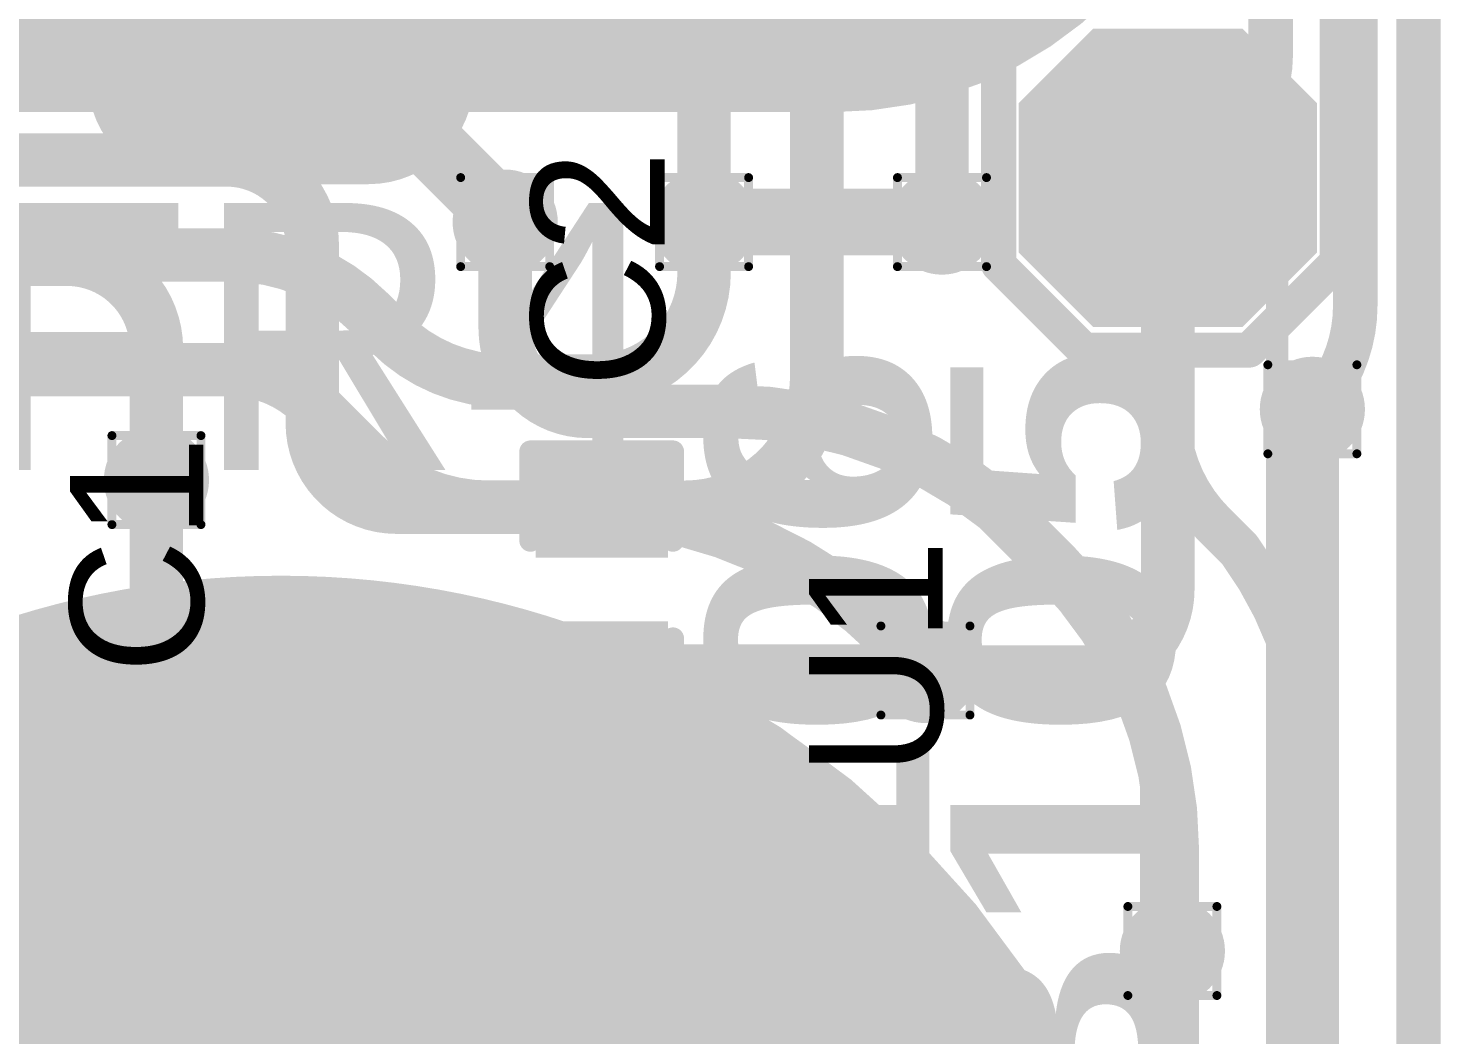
# Model space of a CAD drawing. Header units: inches. Extents: x -17 to 443, y -40 to 218.
# Drawn here: x 201.21 to 209.27, y 6.11 to 11.85 of the extents above; entities that cross this region are included whole.
import ezdxf

# ---------------------------------------------------------------- set-up
doc = ezdxf.new("R2010")
doc.units = ezdxf.units.IN
for name, color, linetype in [('Board Outline', 216, 'Continuous'), ('Bottom Layer', 5, 'Continuous'), ('Bottom Overlay', 54, 'Continuous'), ('Bottom Paste', 16, 'Continuous'), ('Bottom Solder', 6, 'Continuous'), ('Drill Drawing', 1, 'Continuous'), ('Fabrication', 76, 'Continuous'), ('Top Layer', 1, 'Continuous'), ('Top Overlay', 2, 'Continuous'), ('Top Paste', 8, 'Continuous'), ('Top Solder', 216, 'Continuous'), ('Via Holes', 16, 'Continuous')]:
    doc.layers.add(name, color=color, linetype=linetype)
doc.styles.add('Arial', font='', dxfattribs={"height": 0.2})
doc.styles.add('Arial Black_Bold', font='', dxfattribs={"height": 0.2})
doc.styles.get('Arial').set_extended_font_data('Arial')
doc.styles.get('Arial Black_Bold').set_extended_font_data('Arial Black', bold=True)

# ---------------------------------------------------------------- blocks, each defined once
blk = doc.blocks.new('SEMG_PAD_B_1')
at = {"layer": 'Bottom Layer'}
h = blk.add_hatch(color=5, dxfattribs=at)
edge = h.paths.add_edge_path()
edge.add_arc((0, 9.9872), 5, 0, 360)
h = blk.add_hatch(color=5, dxfattribs=at)
edge = h.paths.add_edge_path()
edge.add_arc((-3.15, 0.0128), 2.1, 90, 270)
edge.add_line((-3.15, -2.0872), (3.15, -2.0872))
edge.add_arc((3.15, 0.0128), 2.1, 270, 450)
edge.add_line((3.15, 2.1128), (-3.15, 2.1128))
at = {"layer": 'Bottom Paste'}
h = blk.add_hatch(color=16, dxfattribs=at)
edge = h.paths.add_edge_path()
edge.add_arc((0, 9.9872), 5, 0, 360)
h = blk.add_hatch(color=16, dxfattribs=at)
edge = h.paths.add_edge_path()
edge.add_arc((-3.15, 0.0128), 2.1, 90, 270)
edge.add_line((-3.15, -2.0872), (3.15, -2.0872))
edge.add_arc((3.15, 0.0128), 2.1, 270, 450)
edge.add_line((3.15, 2.1128), (-3.15, 2.1128))
at = {"layer": 'Bottom Solder'}
h = blk.add_hatch(color=6, dxfattribs=at)
edge = h.paths.add_edge_path()
edge.add_arc((0, 9.9872), 5.1016, 0, 360)
h = blk.add_hatch(color=6, dxfattribs=at)
edge = h.paths.add_edge_path()
edge.add_arc((-3.15, 0.0128), 2.2016, 90, 270)
edge.add_line((-3.15, -2.1888), (3.15, -2.1888))
edge.add_arc((3.15, 0.0128), 2.2016, 270, 450)
edge.add_line((3.15, 2.2144), (-3.15, 2.2144))
at = {"layer": 'Bottom Overlay'}
blk.add_lwpolyline([(-5.6832, 10.9657, 0.127, 0.127, 0), (-5.6832, -10.9657, 0.127, 0.127, 0)], format="xyseb", dxfattribs=at)
blk = doc.blocks.new('SOIC_8_85')
at = {"layer": 'Top Layer'}
for points in [[(-1.925, 2.205), (-1.925, 1.605), (-3.475, 1.605), (-3.475, 2.205)], [(3.475, 2.205), (3.475, 1.605), (1.925, 1.605), (1.925, 2.205)], [(-1.925, 0.935), (-1.925, 0.335), (-3.475, 0.335), (-3.475, 0.935)], [(3.475, 0.935), (3.475, 0.335), (1.925, 0.335), (1.925, 0.935)], [(-1.925, -0.335), (-1.925, -0.935), (-3.475, -0.935), (-3.475, -0.335)], [(3.475, -0.335), (3.475, -0.935), (1.925, -0.935), (1.925, -0.335)], [(-1.925, -1.605), (-1.925, -2.205), (-3.475, -2.205), (-3.475, -1.605)], [(3.475, -1.605), (3.475, -2.205), (1.925, -2.205), (1.925, -1.605)]]:
    blk.add_hatch(color=1, dxfattribs=at).paths.add_polyline_path(points)
at = {"layer": 'Top Overlay'}
blk.add_hatch(color=2, dxfattribs=at).paths.add_polyline_path([(-1.8288, 1.5748), (-1.4986, 1.5748), (-1.4986, 2.2352), (-1.8288, 2.2352)])
at = {"layer": 'Top Paste'}
for points in [[(-1.925, 2.205), (-1.925, 1.605), (-3.475, 1.605), (-3.475, 2.205)], [(3.475, 2.205), (3.475, 1.605), (1.925, 1.605), (1.925, 2.205)], [(-1.925, 0.935), (-1.925, 0.335), (-3.475, 0.335), (-3.475, 0.935)], [(3.475, 0.935), (3.475, 0.335), (1.925, 0.335), (1.925, 0.935)], [(-1.925, -0.335), (-1.925, -0.935), (-3.475, -0.935), (-3.475, -0.335)], [(3.475, -0.335), (3.475, -0.935), (1.925, -0.935), (1.925, -0.335)], [(-1.925, -1.605), (-1.925, -2.205), (-3.475, -2.205), (-3.475, -1.605)], [(3.475, -1.605), (3.475, -2.205), (1.925, -2.205), (1.925, -1.605)]]:
    blk.add_hatch(color=8, dxfattribs=at).paths.add_polyline_path(points)
at = {"layer": 'Top Solder'}
for points in [[(-1.8234, 2.3066), (-1.8234, 1.5034), (-3.5766, 1.5034), (-3.5766, 2.3066)], [(3.5766, 2.3066), (3.5766, 1.5034), (1.8234, 1.5034), (1.8234, 2.3066)], [(-1.8234, 1.0366), (-1.8234, 0.2334), (-3.5766, 0.2334), (-3.5766, 1.0366)], [(3.5766, 1.0366), (3.5766, 0.2334), (1.8234, 0.2334), (1.8234, 1.0366)], [(-1.8234, -0.2334), (-1.8234, -1.0366), (-3.5766, -1.0366), (-3.5766, -0.2334)], [(3.5766, -0.2334), (3.5766, -1.0366), (1.8234, -1.0366), (1.8234, -0.2334)], [(-1.8234, -1.5034), (-1.8234, -2.3066), (-3.5766, -2.3066), (-3.5766, -1.5034)], [(3.5766, -1.5034), (3.5766, -2.3066), (1.8234, -2.3066), (1.8234, -1.5034)]]:
    blk.add_hatch(color=216, dxfattribs=at).paths.add_polyline_path(points)
at = {"layer": 'Top Overlay'}
for points in [[(1.9906, 2.4892, 0.127, 0.127, 0), (-1.9906, 2.4892, 0.127, 0.127, 0)], [(-1.9906, 2.4892, 0.127, 0.127, 0), (-1.9906, 2.3114, 0.127, 0.127, 0)], [(1.9906, 2.4892, 0.127, 0.127, 0), (1.9906, 2.3114, 0.127, 0.127, 0)], [(-3.7592, 2.032, 0.127, 0.127, 0), (-3.7592, 1.778, 0.127, 0.127, 0)], [(-3.7592, 2.032, 0.127, 0.127, 0), (-3.6322, 1.905, 0.127, 0.127, 0)], [(-3.6322, 1.905, 0.127, 0.127, 0), (-3.7592, 1.778, 0.127, 0.127, 0)], [(-1.9906, -2.3114, 0.127, 0.127, 0), (-1.9906, -2.4892, 0.127, 0.127, 0)], [(1.9906, -2.3114, 0.127, 0.127, 0), (1.9906, -2.4892, 0.127, 0.127, 0)], [(-1.9906, -2.4892, 0.127, 0.127, 0), (1.9906, -2.4892, 0.127, 0.127, 0)]]:
    blk.add_lwpolyline(points, format="xyseb", dxfattribs=at)
for points in [[(-2.0223, 2.4892, 0.0635, 0.0635, 1), (-1.9588, 2.4892, 0.0635, 0.0635, 1)], [(-2.0223, 2.4892, 0.0635, 0.0635, 1), (-1.9588, 2.4892, 0.0635, 0.0635, 1)], [(1.9589, 2.4892, 0.0635, 0.0635, 1), (2.0224, 2.4892, 0.0635, 0.0635, 1)], [(1.9589, 2.4892, 0.0635, 0.0635, 1), (2.0224, 2.4892, 0.0635, 0.0635, 1)], [(-2.0223, 2.3114, 0.0635, 0.0635, 1), (-1.9588, 2.3114, 0.0635, 0.0635, 1)], [(1.9588, 2.3114, 0.0635, 0.0635, 1), (2.0223, 2.3114, 0.0635, 0.0635, 1)], [(-3.791, 2.032, 0.0635, 0.0635, 1), (-3.7275, 2.032, 0.0635, 0.0635, 1)], [(-3.791, 2.032, 0.0635, 0.0635, 1), (-3.7275, 2.032, 0.0635, 0.0635, 1)], [(-3.6639, 1.905, 0.0635, 0.0635, 1), (-3.6004, 1.905, 0.0635, 0.0635, 1)], [(-3.6639, 1.905, 0.0635, 0.0635, 1), (-3.6004, 1.905, 0.0635, 0.0635, 1)], [(-3.791, 1.778, 0.0635, 0.0635, 1), (-3.7275, 1.778, 0.0635, 0.0635, 1)], [(-3.791, 1.778, 0.0635, 0.0635, 1), (-3.7275, 1.778, 0.0635, 0.0635, 1)], [(-2.0223, -2.3114, 0.0635, 0.0635, 1), (-1.9588, -2.3114, 0.0635, 0.0635, 1)], [(1.9588, -2.3114, 0.0635, 0.0635, 1), (2.0223, -2.3114, 0.0635, 0.0635, 1)], [(-2.0224, -2.4892, 0.0635, 0.0635, 1), (-1.9589, -2.4892, 0.0635, 0.0635, 1)], [(-2.0224, -2.4892, 0.0635, 0.0635, 1), (-1.9589, -2.4892, 0.0635, 0.0635, 1)], [(1.9589, -2.4892, 0.0635, 0.0635, 1), (2.0224, -2.4892, 0.0635, 0.0635, 1)], [(1.9589, -2.4892, 0.0635, 0.0635, 1), (2.0224, -2.4892, 0.0635, 0.0635, 1)]]:
    blk.add_lwpolyline(points, format="xyseb", close=True, dxfattribs=at)
blk = doc.blocks.new('T____P____SMD_3_P____217')
at = {"layer": 'Top Layer'}
h = blk.add_hatch(color=1, dxfattribs=at)
edge = h.paths.add_edge_path()
edge.add_arc((-0.5, 3.04), 0.5, 90, 180)
edge.add_line((-1, 3.04), (-1, 2.04))
edge.add_arc((-0.5, 2.04), 0.5, 180, 270)
edge.add_line((-0.5, 1.54), (0.5, 1.54))
edge.add_arc((0.5, 2.04), 0.5, 270, 360)
edge.add_line((1, 2.04), (1, 3.04))
edge.add_arc((0.5, 3.04), 0.5, 0, 90)
edge.add_line((0.5, 3.54), (-0.5, 3.54))
h = blk.add_hatch(color=1, dxfattribs=at)
edge = h.paths.add_edge_path()
edge.add_arc((-1, 0), 1, 90, 270)
edge.add_line((-1, -1), (1, -1))
edge.add_arc((1, 0), 1, 270, 450)
edge.add_line((1, 1), (-1, 1))
h = blk.add_hatch(color=1, dxfattribs=at)
edge = h.paths.add_edge_path()
edge.add_arc((-0.5, -2.04), 0.5, 90, 180)
edge.add_line((-1, -2.04), (-1, -3.04))
edge.add_arc((-0.5, -3.04), 0.5, 180, 270)
edge.add_line((-0.5, -3.54), (0.5, -3.54))
edge.add_arc((0.5, -3.04), 0.5, 270, 360)
edge.add_line((1, -3.04), (1, -2.04))
edge.add_arc((0.5, -2.04), 0.5, 0, 90)
edge.add_line((0.5, -1.54), (-0.5, -1.54))
at = {"layer": 'Top Paste'}
h = blk.add_hatch(color=8, dxfattribs=at)
edge = h.paths.add_edge_path()
edge.add_arc((-0.5, 3.04), 0.5, 90, 180)
edge.add_line((-1, 3.04), (-1, 2.04))
edge.add_arc((-0.5, 2.04), 0.5, 180, 270)
edge.add_line((-0.5, 1.54), (0.5, 1.54))
edge.add_arc((0.5, 2.04), 0.5, 270, 360)
edge.add_line((1, 2.04), (1, 3.04))
edge.add_arc((0.5, 3.04), 0.5, 0, 90)
edge.add_line((0.5, 3.54), (-0.5, 3.54))
h = blk.add_hatch(color=8, dxfattribs=at)
edge = h.paths.add_edge_path()
edge.add_arc((-1, 0), 1, 90, 270)
edge.add_line((-1, -1), (1, -1))
edge.add_arc((1, 0), 1, 270, 450)
edge.add_line((1, 1), (-1, 1))
h = blk.add_hatch(color=8, dxfattribs=at)
edge = h.paths.add_edge_path()
edge.add_arc((-0.5, -2.04), 0.5, 90, 180)
edge.add_line((-1, -2.04), (-1, -3.04))
edge.add_arc((-0.5, -3.04), 0.5, 180, 270)
edge.add_line((-0.5, -3.54), (0.5, -3.54))
edge.add_arc((0.5, -3.04), 0.5, 270, 360)
edge.add_line((1, -3.04), (1, -2.04))
edge.add_arc((0.5, -2.04), 0.5, 0, 90)
edge.add_line((0.5, -1.54), (-0.5, -1.54))
at = {"layer": 'Top Solder'}
h = blk.add_hatch(color=216, dxfattribs=at)
edge = h.paths.add_edge_path()
edge.add_arc((-0.5, 3.04), 0.6016, 90, 180)
edge.add_line((-1.1016, 3.04), (-1.1016, 2.04))
edge.add_arc((-0.5, 2.04), 0.6016, 180, 270)
edge.add_line((-0.5, 1.4384), (0.5, 1.4384))
edge.add_arc((0.5, 2.04), 0.6016, 270, 360)
edge.add_line((1.1016, 2.04), (1.1016, 3.04))
edge.add_arc((0.5, 3.04), 0.6016, 0, 90)
edge.add_line((0.5, 3.6416), (-0.5, 3.6416))
h = blk.add_hatch(color=216, dxfattribs=at)
edge = h.paths.add_edge_path()
edge.add_arc((-1, 0), 1.1016, 90, 270)
edge.add_line((-1, -1.1016), (1, -1.1016))
edge.add_arc((1, 0), 1.1016, 270, 450)
edge.add_line((1, 1.1016), (-1, 1.1016))
h = blk.add_hatch(color=216, dxfattribs=at)
edge = h.paths.add_edge_path()
edge.add_arc((-0.5, -2.04), 0.6016, 90, 180)
edge.add_line((-1.1016, -2.04), (-1.1016, -3.04))
edge.add_arc((-0.5, -3.04), 0.6016, 180, 270)
edge.add_line((-0.5, -3.6416), (0.5, -3.6416))
edge.add_arc((0.5, -3.04), 0.6016, 270, 360)
edge.add_line((1.1016, -3.04), (1.1016, -2.04))
edge.add_arc((0.5, -2.04), 0.6016, 0, 90)
edge.add_line((0.5, -1.4384), (-0.5, -1.4384))
blk = doc.blocks.new('4_P___SMD_W____CON__218')
at = {"layer": 'Top Layer'}
blk.add_hatch(color=1, dxfattribs=at).paths.add_polyline_path([(7.995, 0.75), (7.245, 0.75), (6.87, 0.375), (6.87, -0.375), (7.245, -0.75), (7.995, -0.75), (8.37, -0.375), (8.37, 0.375)])
at = {"layer": 'Top Paste'}
blk.add_hatch(color=8, dxfattribs=at).paths.add_polyline_path([(7.995, 0.75), (7.245, 0.75), (6.87, 0.375), (6.87, -0.375), (7.245, -0.75), (7.995, -0.75), (8.37, -0.375), (8.37, 0.375)])
at = {"layer": 'Top Solder'}
blk.add_hatch(color=216, dxfattribs=at).paths.add_polyline_path([(8.0458, 0.8516), (7.1942, 0.8516), (6.7684, 0.4258), (6.7684, -0.4258), (7.1942, -0.8516), (8.0458, -0.8516), (8.4716, -0.4258), (8.4716, 0.4258)])
at = {"layer": 'Top Overlay'}
for points in [[(8.102, 0.9652, 0.2, 0.2, 0), (-0.3797, 0.9652, 0.2, 0.2, 0)], [(8.603, 0.4642, 0.2, 0.2, 0), (8.102, 0.9652, 0.2, 0.2, 0)], [(8.603, -0.4787, 0.2, 0.2, 0), (8.603, 0.4642, 0.2, 0.2, 0)], [(8.1165, -0.9652, 0.2, 0.2, 0), (8.603, -0.4787, 0.2, 0.2, 0)], [(8.1165, -0.9652, 0.2, 0.2, 0), (-0.491, -0.9652, 0.2, 0.2, 0)]]:
    blk.add_lwpolyline(points, format="xyseb", dxfattribs=at)
for points in [[(8.052, 0.9652, 0.1, 0.1, 1), (8.152, 0.9652, 0.1, 0.1, 1)], [(8.052, 0.9652, 0.1, 0.1, 1), (8.152, 0.9652, 0.1, 0.1, 1)], [(8.553, 0.4642, 0.1, 0.1, 1), (8.653, 0.4642, 0.1, 0.1, 1)], [(8.553, 0.4642, 0.1, 0.1, 1), (8.653, 0.4642, 0.1, 0.1, 1)], [(8.553, -0.4787, 0.1, 0.1, 1), (8.653, -0.4787, 0.1, 0.1, 1)], [(8.553, -0.4787, 0.1, 0.1, 1), (8.653, -0.4787, 0.1, 0.1, 1)], [(8.0665, -0.9652, 0.1, 0.1, 1), (8.1665, -0.9652, 0.1, 0.1, 1)], [(8.0665, -0.9652, 0.1, 0.1, 1), (8.1665, -0.9652, 0.1, 0.1, 1)]]:
    blk.add_lwpolyline(points, format="xyseb", close=True, dxfattribs=at)
blk = doc.blocks.new('C___0402_262')
at = {"layer": 'Top Layer'}
for points in [[(-0.6985, -0.3175), (-0.6985, 0.3175), (-0.2413, 0.3175), (-0.2413, -0.3175)], [(0.2413, -0.3175), (0.2413, 0.3175), (0.6985, 0.3175), (0.6985, -0.3175)]]:
    blk.add_hatch(color=1, dxfattribs=at).paths.add_polyline_path(points)
at = {"layer": 'Top Paste'}
for points in [[(-0.6985, -0.3175), (-0.6985, 0.3175), (-0.2413, 0.3175), (-0.2413, -0.3175)], [(0.2413, -0.3175), (0.2413, 0.3175), (0.6985, 0.3175), (0.6985, -0.3175)]]:
    blk.add_hatch(color=8, dxfattribs=at).paths.add_polyline_path(points)
at = {"layer": 'Top Solder'}
for points in [[(-0.7585, -0.3775), (-0.7585, 0.3775), (-0.1813, 0.3775), (-0.1813, -0.3775)], [(0.1813, -0.3775), (0.1813, 0.3775), (0.7585, 0.3775), (0.7585, -0.3775)]]:
    blk.add_hatch(color=216, dxfattribs=at).paths.add_polyline_path(points)
at = {"layer": 'Top Overlay'}
for points in [[(-0.7874, 0.4064, 0.127, 0.127, 0), (-0.2794, 0.4064, 0.127, 0.127, 0)], [(-0.7874, 0.4064, 0.127, 0.127, 0), (-0.7874, -0.4064, 0.127, 0.127, 0)], [(0.2794, 0.4064, 0.127, 0.127, 0), (0.7874, 0.4064, 0.127, 0.127, 0)], [(0.7874, 0.4064, 0.127, 0.127, 0), (0.7874, -0.4064, 0.127, 0.127, 0)], [(-0.7874, -0.4064, 0.127, 0.127, 0), (-0.2794, -0.4064, 0.127, 0.127, 0)], [(0.2794, -0.4064, 0.127, 0.127, 0), (0.7874, -0.4064, 0.127, 0.127, 0)]]:
    blk.add_lwpolyline(points, format="xyseb", dxfattribs=at)
for points in [[(-0.8192, 0.4064, 0.0635, 0.0635, 1), (-0.7557, 0.4064, 0.0635, 0.0635, 1)], [(-0.8192, 0.4064, 0.0635, 0.0635, 1), (-0.7557, 0.4064, 0.0635, 0.0635, 1)], [(-0.3112, 0.4064, 0.0635, 0.0635, 1), (-0.2477, 0.4064, 0.0635, 0.0635, 1)], [(0.2477, 0.4064, 0.0635, 0.0635, 1), (0.3111, 0.4064, 0.0635, 0.0635, 1)], [(0.7557, 0.4064, 0.0635, 0.0635, 1), (0.8192, 0.4064, 0.0635, 0.0635, 1)], [(0.7557, 0.4064, 0.0635, 0.0635, 1), (0.8192, 0.4064, 0.0635, 0.0635, 1)], [(-0.8191, -0.4064, 0.0635, 0.0635, 1), (-0.7556, -0.4064, 0.0635, 0.0635, 1)], [(-0.8191, -0.4064, 0.0635, 0.0635, 1), (-0.7556, -0.4064, 0.0635, 0.0635, 1)], [(-0.3112, -0.4064, 0.0635, 0.0635, 1), (-0.2477, -0.4064, 0.0635, 0.0635, 1)], [(0.2477, -0.4064, 0.0635, 0.0635, 1), (0.3111, -0.4064, 0.0635, 0.0635, 1)], [(0.7557, -0.4064, 0.0635, 0.0635, 1), (0.8192, -0.4064, 0.0635, 0.0635, 1)], [(0.7557, -0.4064, 0.0635, 0.0635, 1), (0.8192, -0.4064, 0.0635, 0.0635, 1)]]:
    blk.add_lwpolyline(points, format="xyseb", close=True, dxfattribs=at)

msp = doc.modelspace()

# ---------------------------------------------------------------- hatches: boundary and pattern name
at = {"layer": 'Bottom Layer'}
h = msp.add_hatch(color=5, dxfattribs=at)
edge = h.paths.add_edge_path()
edge.add_arc((203.9292, 10.7469), 0.3, 0, 360)
h = msp.add_hatch(color=5, dxfattribs=at)
edge = h.paths.add_edge_path()
edge.add_arc((205.0639, 10.7469), 0.3, 0, 360)
h = msp.add_hatch(color=5, dxfattribs=at)
edge = h.paths.add_edge_path()
edge.add_arc((206.4209, 10.7469), 0.3, 0, 360)
h = msp.add_hatch(color=5, dxfattribs=at)
edge = h.paths.add_edge_path()
edge.add_arc((208.534, 9.6787), 0.3, 0, 360)
h = msp.add_hatch(color=5, dxfattribs=at)
edge = h.paths.add_edge_path()
edge.add_arc((201.9397, 9.2746), 0.3, 0, 360)
h = msp.add_hatch(color=5, dxfattribs=at)
edge = h.paths.add_edge_path()
edge.add_arc((206.3266, 8.1881), 0.3, 0, 360)
h = msp.add_hatch(color=5, dxfattribs=at)
edge = h.paths.add_edge_path()
edge.add_arc((207.7354, 6.5875), 0.3, 0, 360)
at = {"layer": 'Top Layer'}
h = msp.add_hatch(color=1, dxfattribs=at)
edge = h.paths.add_edge_path()
edge.add_arc((203.9292, 10.7469), 0.3, 0, 360)
h = msp.add_hatch(color=1, dxfattribs=at)
edge = h.paths.add_edge_path()
edge.add_arc((205.0639, 10.7469), 0.3, 0, 360)
h = msp.add_hatch(color=1, dxfattribs=at)
edge = h.paths.add_edge_path()
edge.add_arc((206.4209, 10.7469), 0.3, 0, 360)
h = msp.add_hatch(color=1, dxfattribs=at)
edge = h.paths.add_edge_path()
edge.add_arc((208.534, 9.6787), 0.3, 0, 360)
h = msp.add_hatch(color=1, dxfattribs=at)
edge = h.paths.add_edge_path()
edge.add_arc((201.9397, 9.2746), 0.3, 0, 360)
h = msp.add_hatch(color=1, dxfattribs=at)
edge = h.paths.add_edge_path()
edge.add_arc((206.3266, 8.1881), 0.3, 0, 360)
h = msp.add_hatch(color=1, dxfattribs=at)
edge = h.paths.add_edge_path()
edge.add_arc((207.7354, 6.5875), 0.3, 0, 360)
at = {"layer": 'Via Holes'}
h = msp.add_hatch(color=7, dxfattribs=at)
edge = h.paths.add_edge_path()
edge.add_arc((203.9292, 10.7469), 0.15, 0, 360)
h = msp.add_hatch(color=7, dxfattribs=at)
edge = h.paths.add_edge_path()
edge.add_arc((205.0639, 10.7469), 0.15, 0, 360)
h = msp.add_hatch(color=7, dxfattribs=at)
edge = h.paths.add_edge_path()
edge.add_arc((206.4209, 10.7469), 0.15, 0, 360)
h = msp.add_hatch(color=7, dxfattribs=at)
edge = h.paths.add_edge_path()
edge.add_arc((208.534, 9.6787), 0.15, 0, 360)
h = msp.add_hatch(color=7, dxfattribs=at)
edge = h.paths.add_edge_path()
edge.add_arc((201.9397, 9.2746), 0.15, 0, 360)
h = msp.add_hatch(color=7, dxfattribs=at)
edge = h.paths.add_edge_path()
edge.add_arc((206.3266, 8.1881), 0.15, 0, 360)
h = msp.add_hatch(color=7, dxfattribs=at)
edge = h.paths.add_edge_path()
edge.add_arc((207.7354, 6.5875), 0.15, 0, 360)

# ---------------------------------------------------------------- linework, layer by layer
at = {"layer": 'Board Outline'}
msp.add_lwpolyline([(209.1394, 24.5039, 0.127, 0.127, 0), (209.1394, 2.6482, 0.127, 0.127, 0)], format="xyseb", dxfattribs=at)
at = {"layer": 'Bottom Layer'}
for points in [[(208.7787, 10.2695, 0.254, 0.254, 0), (208.7787, 23.137, 0.254, 0.254, 0)], [(208.2961, 11.6948, 0.254, 0.254, 0), (208.2961, 16.9993, 0.254, 0.254, 0)], [(208.2961, 11.6948, 0.254, 0.254, -0.19891), (208.1177, 11.2641, 0.254, 0.254, 0)], [(207.9479, 11.0942, 0.254, 0.254, 0), (208.1177, 11.2641, 0.254, 0.254, 0)], [(198.5844, 11.1017, 0.3048, 0.3048, 0), (202.3413, 11.1017, 0.3048, 0.3048, 0)], [(202.3413, 11.1017, 0.3048, 0.3048, -0.414214), (202.8287, 10.6143, 0.3048, 0.3048, 0)], [(207.7095, 10.5188, 0.254, 0.254, -0.198825), (207.9477, 11.094, 0.254, 0.254, 0)], [(207.9477, 11.094, 0.254, 0.254, 0), (207.9479, 11.0942, 0.254, 0.254, 0)], [(207.9477, 11.094, 0.254, 0.254, -0.000084), (207.9479, 11.0942, 0.254, 0.254, 0)], [(203.9292, 10.1383, 0.3048, 0.3048, 0), (203.9292, 10.7469, 0.3048, 0.3048, 0)], [(205.0639, 10.7469, 0.381, 0.381, 0), (206.4209, 10.7469, 0.381, 0.381, 0)], [(202.8287, 9.5992, 0.3048, 0.3048, 0), (202.8287, 10.6143, 0.3048, 0.3048, 0)], [(197.1527, 10.535, 0.3048, 0.3048, 0), (201.4295, 10.535, 0.3048, 0.3048, 0)], [(201.4295, 10.535, 0.3048, 0.3048, -0.414214), (201.9397, 10.0248, 0.3048, 0.3048, 0)], [(207.7095, 9.6544, 0.254, 0.254, 0), (207.7095, 10.5188, 0.254, 0.254, 0)], [(208.7787, 10.2695, 0.254, 0.254, -0.104276), (208.7076, 9.9321, 0.254, 0.254, 0)], [(204.4009, 9.6666, 0.3048, 0.3048, -0.414214), (203.9292, 10.1383, 0.3048, 0.3048, 0)], [(201.9397, 9.2746, 0.3048, 0.3048, 0), (201.9397, 10.0248, 0.3048, 0.3048, 0)], [(208.7076, 9.9321, 0.254, 0.254, -0.092714), (208.534, 9.6787, 0.254, 0.254, 0)], [(203.3078, 9.1201, 0.3048, 0.3048, -0.414214), (202.8287, 9.5992, 0.3048, 0.3048, 0)], [(204.4009, 9.6666, 0.3048, 0.3048, 0), (205.1935, 9.6666, 0.3048, 0.3048, 0)], [(205.1935, 9.6666, 0.3048, 0.3048, -0.17222), (206.7331, 9.1201, 0.3048, 0.3048, 0)], [(207.7095, 9.6526, 0.254, 0.254, 0), (207.7095, 9.6544, 0.254, 0.254, 0)], [(207.9693, 9.0255, 0.254, 0.254, -0.198913), (207.7095, 9.6526, 0.254, 0.254, 0)], [(203.3078, 9.1201, 0.3048, 0.3048, 0), (204.3425, 9.1201, 0.3048, 0.3048, 0)], [(204.3425, 9.1201, 0.3048, 0.3048, -0.061142), (204.9568, 9.0447, 0.3048, 0.3048, 0)], [(206.7331, 9.1201, 0.3048, 0.3048, 0), (207.0603, 8.7929, 0.3048, 0.3048, 0)], [(206.7331, 9.1201, 0.3048, 0.3048, 0), (206.7331, 9.1201, 0.3048, 0.3048, 0)], [(204.9568, 9.0447, 0.3048, 0.3048, -0.136115), (206.1385, 8.3762, 0.3048, 0.3048, 0)], [(207.9693, 9.0255, 0.254, 0.254, 0), (207.9705, 9.0243, 0.254, 0.254, 0)], [(207.9705, 9.0243, 0.254, 0.254, 0), (208.1177, 8.8771, 0.254, 0.254, 0)], [(207.0603, 8.7929, 0.3048, 0.3048, -0.198912), (207.7354, 7.1629, 0.3048, 0.3048, 0)], [(208.1177, 8.8771, 0.254, 0.254, -0.160121), (208.534, 7.6105, 0.254, 0.254, 0)], [(206.1385, 8.3762, 0.3048, 0.3048, 0), (206.3266, 8.1881, 0.3048, 0.3048, 0)], [(208.534, 2.2761, 0.254, 0.254, 0), (208.534, 7.6105, 0.254, 0.254, 0)], [(207.7354, 6.5875, 0.3048, 0.3048, 0), (207.7354, 7.1629, 0.3048, 0.3048, 0)]]:
    msp.add_lwpolyline(points, format="xyseb", dxfattribs=at)
for points in [[(208.2326, 11.6948, 0.127, 0.127, 1), (208.3596, 11.6948, 0.127, 0.127, 1)], [(208.2326, 11.6948, 0.127, 0.127, 1), (208.3596, 11.6948, 0.127, 0.127, 1)], [(208.0542, 11.2641, 0.127, 0.127, 1), (208.1812, 11.2641, 0.127, 0.127, 1)], [(208.0542, 11.2641, 0.127, 0.127, 1), (208.1812, 11.2641, 0.127, 0.127, 1)], [(202.2651, 11.1017, 0.1524, 0.1524, 1), (202.4175, 11.1017, 0.1524, 0.1524, 1)], [(202.2651, 11.1017, 0.1524, 0.1524, 1), (202.4175, 11.1017, 0.1524, 0.1524, 1)], [(207.8842, 11.094, 0.127, 0.127, 1), (208.0112, 11.094, 0.127, 0.127, 1)], [(207.8842, 11.094, 0.127, 0.127, 1), (208.0112, 11.094, 0.127, 0.127, 1)], [(207.8842, 11.094, 0.127, 0.127, 1), (208.0112, 11.094, 0.127, 0.127, 1)], [(207.8844, 11.0942, 0.127, 0.127, 1), (208.0114, 11.0942, 0.127, 0.127, 1)], [(207.8844, 11.0942, 0.127, 0.127, 1), (208.0114, 11.0942, 0.127, 0.127, 1)], [(207.8844, 11.0942, 0.127, 0.127, 1), (208.0114, 11.0942, 0.127, 0.127, 1)], [(203.853, 10.7469, 0.1524, 0.1524, 1), (204.0054, 10.7469, 0.1524, 0.1524, 1)], [(204.9686, 10.7469, 0.1905, 0.1905, 1), (205.1591, 10.7469, 0.1905, 0.1905, 1)], [(206.3256, 10.7469, 0.1905, 0.1905, 1), (206.5161, 10.7469, 0.1905, 0.1905, 1)], [(202.7525, 10.6143, 0.1524, 0.1524, 1), (202.9049, 10.6143, 0.1524, 0.1524, 1)], [(202.7525, 10.6143, 0.1524, 0.1524, 1), (202.9049, 10.6143, 0.1524, 0.1524, 1)], [(201.3533, 10.535, 0.1524, 0.1524, 1), (201.5057, 10.535, 0.1524, 0.1524, 1)], [(201.3533, 10.535, 0.1524, 0.1524, 1), (201.5057, 10.535, 0.1524, 0.1524, 1)], [(207.646, 10.5188, 0.127, 0.127, 1), (207.773, 10.5188, 0.127, 0.127, 1)], [(207.646, 10.5188, 0.127, 0.127, 1), (207.773, 10.5188, 0.127, 0.127, 1)], [(208.7152, 10.2695, 0.127, 0.127, 1), (208.8422, 10.2695, 0.127, 0.127, 1)], [(208.7152, 10.2695, 0.127, 0.127, 1), (208.8422, 10.2695, 0.127, 0.127, 1)], [(203.853, 10.1383, 0.1524, 0.1524, 1), (204.0054, 10.1383, 0.1524, 0.1524, 1)], [(203.853, 10.1383, 0.1524, 0.1524, 1), (204.0054, 10.1383, 0.1524, 0.1524, 1)], [(201.8635, 10.0248, 0.1524, 0.1524, 1), (202.0159, 10.0248, 0.1524, 0.1524, 1)], [(201.8635, 10.0248, 0.1524, 0.1524, 1), (202.0159, 10.0248, 0.1524, 0.1524, 1)], [(208.6441, 9.9321, 0.127, 0.127, 1), (208.7711, 9.9321, 0.127, 0.127, 1)], [(208.6441, 9.9321, 0.127, 0.127, 1), (208.7711, 9.9321, 0.127, 0.127, 1)], [(202.7525, 9.5992, 0.1524, 0.1524, 1), (202.9049, 9.5992, 0.1524, 0.1524, 1)], [(202.7525, 9.5992, 0.1524, 0.1524, 1), (202.9049, 9.5992, 0.1524, 0.1524, 1)], [(204.3247, 9.6666, 0.1524, 0.1524, 1), (204.4771, 9.6666, 0.1524, 0.1524, 1)], [(204.3247, 9.6666, 0.1524, 0.1524, 1), (204.4771, 9.6666, 0.1524, 0.1524, 1)], [(205.1173, 9.6666, 0.1524, 0.1524, 1), (205.2697, 9.6666, 0.1524, 0.1524, 1)], [(205.1173, 9.6666, 0.1524, 0.1524, 1), (205.2697, 9.6666, 0.1524, 0.1524, 1)], [(207.646, 9.6544, 0.127, 0.127, 1), (207.773, 9.6544, 0.127, 0.127, 1)], [(207.646, 9.6544, 0.127, 0.127, 1), (207.773, 9.6544, 0.127, 0.127, 1)], [(207.646, 9.6526, 0.127, 0.127, 1), (207.773, 9.6526, 0.127, 0.127, 1)], [(207.646, 9.6526, 0.127, 0.127, 1), (207.773, 9.6526, 0.127, 0.127, 1)], [(208.4705, 9.6787, 0.127, 0.127, 1), (208.5975, 9.6787, 0.127, 0.127, 1)], [(201.8635, 9.2746, 0.1524, 0.1524, 1), (202.0159, 9.2746, 0.1524, 0.1524, 1)], [(203.2316, 9.1201, 0.1524, 0.1524, 1), (203.384, 9.1201, 0.1524, 0.1524, 1)], [(203.2316, 9.1201, 0.1524, 0.1524, 1), (203.384, 9.1201, 0.1524, 0.1524, 1)], [(204.2663, 9.1201, 0.1524, 0.1524, 1), (204.4187, 9.1201, 0.1524, 0.1524, 1)], [(204.2663, 9.1201, 0.1524, 0.1524, 1), (204.4187, 9.1201, 0.1524, 0.1524, 1)], [(206.6569, 9.1201, 0.1524, 0.1524, 1), (206.8093, 9.1201, 0.1524, 0.1524, 1)], [(206.6569, 9.1201, 0.1524, 0.1524, 1), (206.8093, 9.1201, 0.1524, 0.1524, 1)], [(206.6569, 9.1201, 0.1524, 0.1524, 1), (206.8093, 9.1201, 0.1524, 0.1524, 1)], [(206.6569, 9.1201, 0.1524, 0.1524, 1), (206.8093, 9.1201, 0.1524, 0.1524, 1)], [(204.8806, 9.0447, 0.1524, 0.1524, 1), (205.033, 9.0447, 0.1524, 0.1524, 1)], [(204.8806, 9.0447, 0.1524, 0.1524, 1), (205.033, 9.0447, 0.1524, 0.1524, 1)], [(207.9058, 9.0255, 0.127, 0.127, 1), (208.0328, 9.0255, 0.127, 0.127, 1)], [(207.9058, 9.0255, 0.127, 0.127, 1), (208.0328, 9.0255, 0.127, 0.127, 1)], [(207.907, 9.0243, 0.127, 0.127, 1), (208.034, 9.0243, 0.127, 0.127, 1)], [(207.907, 9.0243, 0.127, 0.127, 1), (208.034, 9.0243, 0.127, 0.127, 1)], [(206.9841, 8.7929, 0.1524, 0.1524, 1), (207.1365, 8.7929, 0.1524, 0.1524, 1)], [(206.9841, 8.7929, 0.1524, 0.1524, 1), (207.1365, 8.7929, 0.1524, 0.1524, 1)], [(208.0542, 8.8771, 0.127, 0.127, 1), (208.1812, 8.8771, 0.127, 0.127, 1)], [(208.0542, 8.8771, 0.127, 0.127, 1), (208.1812, 8.8771, 0.127, 0.127, 1)], [(206.0623, 8.3762, 0.1524, 0.1524, 1), (206.2147, 8.3762, 0.1524, 0.1524, 1)], [(206.0623, 8.3762, 0.1524, 0.1524, 1), (206.2147, 8.3762, 0.1524, 0.1524, 1)], [(206.2504, 8.1881, 0.1524, 0.1524, 1), (206.4028, 8.1881, 0.1524, 0.1524, 1)], [(208.4705, 7.6105, 0.127, 0.127, 1), (208.5975, 7.6105, 0.127, 0.127, 1)], [(208.4705, 7.6105, 0.127, 0.127, 1), (208.5975, 7.6105, 0.127, 0.127, 1)], [(207.6592, 7.1629, 0.1524, 0.1524, 1), (207.8116, 7.1629, 0.1524, 0.1524, 1)], [(207.6592, 7.1629, 0.1524, 0.1524, 1), (207.8116, 7.1629, 0.1524, 0.1524, 1)], [(207.6592, 6.5875, 0.1524, 0.1524, 1), (207.8116, 6.5875, 0.1524, 0.1524, 1)]]:
    msp.add_lwpolyline(points, format="xyseb", close=True, dxfattribs=at)
at = {"layer": 'Drill Drawing'}
for points in [[(203.6752, 11.0009, 0.0508, 0.0508, 0), (204.1832, 11.0009, 0.0508, 0.0508, 0)], [(203.6752, 10.4929, 0.0508, 0.0508, 0), (203.6752, 11.0009, 0.0508, 0.0508, 0)], [(204.1832, 10.4929, 0.0508, 0.0508, 0), (204.1832, 11.0009, 0.0508, 0.0508, 0)], [(204.8099, 11.0009, 0.0508, 0.0508, 0), (205.3179, 11.0009, 0.0508, 0.0508, 0)], [(204.8099, 10.4929, 0.0508, 0.0508, 0), (204.8099, 11.0009, 0.0508, 0.0508, 0)], [(205.3179, 10.4929, 0.0508, 0.0508, 0), (205.3179, 11.0009, 0.0508, 0.0508, 0)], [(206.1669, 11.0009, 0.0508, 0.0508, 0), (206.6749, 11.0009, 0.0508, 0.0508, 0)], [(206.1669, 10.4929, 0.0508, 0.0508, 0), (206.1669, 11.0009, 0.0508, 0.0508, 0)], [(206.6749, 10.4929, 0.0508, 0.0508, 0), (206.6749, 11.0009, 0.0508, 0.0508, 0)], [(203.6752, 10.4929, 0.0508, 0.0508, 0), (204.1832, 10.4929, 0.0508, 0.0508, 0)], [(204.8099, 10.4929, 0.0508, 0.0508, 0), (205.3179, 10.4929, 0.0508, 0.0508, 0)], [(206.1669, 10.4929, 0.0508, 0.0508, 0), (206.6749, 10.4929, 0.0508, 0.0508, 0)], [(208.28, 9.9327, 0.0508, 0.0508, 0), (208.788, 9.9327, 0.0508, 0.0508, 0)], [(208.28, 9.4247, 0.0508, 0.0508, 0), (208.28, 9.9327, 0.0508, 0.0508, 0)], [(208.788, 9.4247, 0.0508, 0.0508, 0), (208.788, 9.9327, 0.0508, 0.0508, 0)], [(201.6857, 9.5286, 0.0508, 0.0508, 0), (202.1937, 9.5286, 0.0508, 0.0508, 0)], [(201.6857, 9.0206, 0.0508, 0.0508, 0), (201.6857, 9.5286, 0.0508, 0.0508, 0)], [(202.1937, 9.0206, 0.0508, 0.0508, 0), (202.1937, 9.5286, 0.0508, 0.0508, 0)], [(208.28, 9.4247, 0.0508, 0.0508, 0), (208.788, 9.4247, 0.0508, 0.0508, 0)], [(201.6857, 9.0206, 0.0508, 0.0508, 0), (202.1937, 9.0206, 0.0508, 0.0508, 0)], [(206.0726, 8.4421, 0.0508, 0.0508, 0), (206.5806, 8.4421, 0.0508, 0.0508, 0)], [(206.0726, 7.9341, 0.0508, 0.0508, 0), (206.0726, 8.4421, 0.0508, 0.0508, 0)], [(206.5806, 7.9341, 0.0508, 0.0508, 0), (206.5806, 8.4421, 0.0508, 0.0508, 0)], [(206.0726, 7.9341, 0.0508, 0.0508, 0), (206.5806, 7.9341, 0.0508, 0.0508, 0)], [(207.4814, 6.8415, 0.0508, 0.0508, 0), (207.9894, 6.8415, 0.0508, 0.0508, 0)], [(207.4814, 6.3335, 0.0508, 0.0508, 0), (207.4814, 6.8415, 0.0508, 0.0508, 0)], [(207.9894, 6.3335, 0.0508, 0.0508, 0), (207.9894, 6.8415, 0.0508, 0.0508, 0)], [(207.4814, 6.3335, 0.0508, 0.0508, 0), (207.9894, 6.3335, 0.0508, 0.0508, 0)]]:
    msp.add_lwpolyline(points, format="xyseb", dxfattribs=at)
for points in [[(203.6625, 11.0009, 0.0254, 0.0254, 1), (203.6879, 11.0009, 0.0254, 0.0254, 1)], [(203.6625, 11.0009, 0.0254, 0.0254, 1), (203.6879, 11.0009, 0.0254, 0.0254, 1)], [(204.1705, 11.0009, 0.0254, 0.0254, 1), (204.1959, 11.0009, 0.0254, 0.0254, 1)], [(204.1705, 11.0009, 0.0254, 0.0254, 1), (204.1959, 11.0009, 0.0254, 0.0254, 1)], [(204.7972, 11.0009, 0.0254, 0.0254, 1), (204.8226, 11.0009, 0.0254, 0.0254, 1)], [(204.7972, 11.0009, 0.0254, 0.0254, 1), (204.8226, 11.0009, 0.0254, 0.0254, 1)], [(205.3052, 11.0009, 0.0254, 0.0254, 1), (205.3306, 11.0009, 0.0254, 0.0254, 1)], [(205.3052, 11.0009, 0.0254, 0.0254, 1), (205.3306, 11.0009, 0.0254, 0.0254, 1)], [(206.1542, 11.0009, 0.0254, 0.0254, 1), (206.1796, 11.0009, 0.0254, 0.0254, 1)], [(206.1542, 11.0009, 0.0254, 0.0254, 1), (206.1796, 11.0009, 0.0254, 0.0254, 1)], [(206.6622, 11.0009, 0.0254, 0.0254, 1), (206.6876, 11.0009, 0.0254, 0.0254, 1)], [(206.6622, 11.0009, 0.0254, 0.0254, 1), (206.6876, 11.0009, 0.0254, 0.0254, 1)], [(203.6625, 10.4929, 0.0254, 0.0254, 1), (203.6879, 10.4929, 0.0254, 0.0254, 1)], [(203.6625, 10.4929, 0.0254, 0.0254, 1), (203.6879, 10.4929, 0.0254, 0.0254, 1)], [(204.1705, 10.4929, 0.0254, 0.0254, 1), (204.1959, 10.4929, 0.0254, 0.0254, 1)], [(204.1705, 10.4929, 0.0254, 0.0254, 1), (204.1959, 10.4929, 0.0254, 0.0254, 1)], [(204.7972, 10.4929, 0.0254, 0.0254, 1), (204.8226, 10.4929, 0.0254, 0.0254, 1)], [(204.7972, 10.4929, 0.0254, 0.0254, 1), (204.8226, 10.4929, 0.0254, 0.0254, 1)], [(205.3052, 10.4929, 0.0254, 0.0254, 1), (205.3306, 10.4929, 0.0254, 0.0254, 1)], [(205.3052, 10.4929, 0.0254, 0.0254, 1), (205.3306, 10.4929, 0.0254, 0.0254, 1)], [(206.1542, 10.4929, 0.0254, 0.0254, 1), (206.1796, 10.4929, 0.0254, 0.0254, 1)], [(206.1542, 10.4929, 0.0254, 0.0254, 1), (206.1796, 10.4929, 0.0254, 0.0254, 1)], [(206.6622, 10.4929, 0.0254, 0.0254, 1), (206.6876, 10.4929, 0.0254, 0.0254, 1)], [(206.6622, 10.4929, 0.0254, 0.0254, 1), (206.6876, 10.4929, 0.0254, 0.0254, 1)], [(208.2673, 9.9327, 0.0254, 0.0254, 1), (208.2927, 9.9327, 0.0254, 0.0254, 1)], [(208.2673, 9.9327, 0.0254, 0.0254, 1), (208.2927, 9.9327, 0.0254, 0.0254, 1)], [(208.7753, 9.9327, 0.0254, 0.0254, 1), (208.8007, 9.9327, 0.0254, 0.0254, 1)], [(208.7753, 9.9327, 0.0254, 0.0254, 1), (208.8007, 9.9327, 0.0254, 0.0254, 1)], [(201.673, 9.5286, 0.0254, 0.0254, 1), (201.6984, 9.5286, 0.0254, 0.0254, 1)], [(201.673, 9.5286, 0.0254, 0.0254, 1), (201.6984, 9.5286, 0.0254, 0.0254, 1)], [(202.181, 9.5286, 0.0254, 0.0254, 1), (202.2064, 9.5286, 0.0254, 0.0254, 1)], [(202.181, 9.5286, 0.0254, 0.0254, 1), (202.2064, 9.5286, 0.0254, 0.0254, 1)], [(208.2673, 9.4247, 0.0254, 0.0254, 1), (208.2927, 9.4247, 0.0254, 0.0254, 1)], [(208.2673, 9.4247, 0.0254, 0.0254, 1), (208.2927, 9.4247, 0.0254, 0.0254, 1)], [(208.7753, 9.4247, 0.0254, 0.0254, 1), (208.8007, 9.4247, 0.0254, 0.0254, 1)], [(208.7753, 9.4247, 0.0254, 0.0254, 1), (208.8007, 9.4247, 0.0254, 0.0254, 1)], [(201.673, 9.0206, 0.0254, 0.0254, 1), (201.6984, 9.0206, 0.0254, 0.0254, 1)], [(201.673, 9.0206, 0.0254, 0.0254, 1), (201.6984, 9.0206, 0.0254, 0.0254, 1)], [(202.181, 9.0206, 0.0254, 0.0254, 1), (202.2064, 9.0206, 0.0254, 0.0254, 1)], [(202.181, 9.0206, 0.0254, 0.0254, 1), (202.2064, 9.0206, 0.0254, 0.0254, 1)], [(206.0599, 8.4421, 0.0254, 0.0254, 1), (206.0853, 8.4421, 0.0254, 0.0254, 1)], [(206.0599, 8.4421, 0.0254, 0.0254, 1), (206.0853, 8.4421, 0.0254, 0.0254, 1)], [(206.5679, 8.4421, 0.0254, 0.0254, 1), (206.5933, 8.4421, 0.0254, 0.0254, 1)], [(206.5679, 8.4421, 0.0254, 0.0254, 1), (206.5933, 8.4421, 0.0254, 0.0254, 1)], [(206.0599, 7.9341, 0.0254, 0.0254, 1), (206.0853, 7.9341, 0.0254, 0.0254, 1)], [(206.0599, 7.9341, 0.0254, 0.0254, 1), (206.0853, 7.9341, 0.0254, 0.0254, 1)], [(206.5679, 7.9341, 0.0254, 0.0254, 1), (206.5933, 7.9341, 0.0254, 0.0254, 1)], [(206.5679, 7.9341, 0.0254, 0.0254, 1), (206.5933, 7.9341, 0.0254, 0.0254, 1)], [(207.4687, 6.8415, 0.0254, 0.0254, 1), (207.4941, 6.8415, 0.0254, 0.0254, 1)], [(207.4687, 6.8415, 0.0254, 0.0254, 1), (207.4941, 6.8415, 0.0254, 0.0254, 1)], [(207.9767, 6.8415, 0.0254, 0.0254, 1), (208.0021, 6.8415, 0.0254, 0.0254, 1)], [(207.9767, 6.8415, 0.0254, 0.0254, 1), (208.0021, 6.8415, 0.0254, 0.0254, 1)], [(207.4687, 6.3335, 0.0254, 0.0254, 1), (207.4941, 6.3335, 0.0254, 0.0254, 1)], [(207.4687, 6.3335, 0.0254, 0.0254, 1), (207.4941, 6.3335, 0.0254, 0.0254, 1)], [(207.9767, 6.3335, 0.0254, 0.0254, 1), (208.0021, 6.3335, 0.0254, 0.0254, 1)], [(207.9767, 6.3335, 0.0254, 0.0254, 1), (208.0021, 6.3335, 0.0254, 0.0254, 1)]]:
    msp.add_lwpolyline(points, format="xyseb", close=True, dxfattribs=at)
at = {"layer": 'Fabrication'}
for points in [[(209.1394, 24.5041, 0.254, 0.254, 0), (209.1394, 2.6483, 0.254, 0.254, 0)], [(207.2889, 12.1169, 0.254, 0.254, -0.198912), (205.804, 11.5018, 0.254, 0.254, 0)], [(199.496, 11.5018, 0.254, 0.254, 0), (205.804, 11.5018, 0.254, 0.254, 0)]]:
    msp.add_lwpolyline(points, format="xyseb", dxfattribs=at)
for points in [[(205.7405, 11.5018, 0.127, 0.127, 1), (205.8675, 11.5018, 0.127, 0.127, 1)], [(205.7405, 11.5018, 0.127, 0.127, 1), (205.8675, 11.5018, 0.127, 0.127, 1)], [(207.65, 3.6018, 0.254, 0.254, 1), (197.65, 3.6018, 0.254, 0.254, 1)]]:
    msp.add_lwpolyline(points, format="xyseb", close=True, dxfattribs=at)
at = {"layer": 'Top Layer'}
for points in [[(205.0639, 10.7469, 0.3048, 0.3048, 0), (205.0639, 21.9622, 0.3048, 0.3048, 0)], [(205.7068, 9.8693, 0.3048, 0.3048, 0), (205.7068, 14.9736, 0.3048, 0.3048, 0)], [(206.4209, 10.7469, 0.3048, 0.3048, 0), (206.4209, 13.2162, 0.3048, 0.3048, 0)], [(202.65, 12.0455, 0.381, 0.381, 0), (203.9292, 10.7664, 0.381, 0.381, 0)], [(207.7095, 8.65, 0.3048, 0.3048, 0), (207.7095, 10.9996, 0.3048, 0.3048, 0)], [(203.9292, 10.7469, 0.3048, 0.3048, 0), (203.9292, 10.7664, 0.3048, 0.3048, 0)], [(205.0639, 10.4584, 0.3048, 0.3048, 0), (205.0639, 10.7469, 0.3048, 0.3048, 0)], [(206.4209, 10.7339, 0.3048, 0.3048, 0), (206.4209, 10.7469, 0.3048, 0.3048, 0)], [(200.6758, 10.5595, 0.3048, 0.3048, 0), (202.3637, 10.5595, 0.3048, 0.3048, 0)], [(202.3637, 10.5595, 0.3048, 0.3048, -0.000248), (202.3648, 10.5595, 0.3048, 0.3048, 0)], [(202.3648, 10.5595, 0.3048, 0.3048, -0.198655), (203.1501, 10.2338, 0.3048, 0.3048, 0)], [(205.0639, 10.4584, 0.3048, 0.3048, -0.414214), (204.4448, 9.8393, 0.3048, 0.3048, 0)], [(203.1501, 10.2338, 0.3048, 0.3048, 0), (203.268, 10.1159, 0.3048, 0.3048, 0)], [(203.9357, 9.8393, 0.3048, 0.3048, -0.198912), (203.268, 10.1159, 0.3048, 0.3048, 0)], [(200.6697, 9.9048, 0.3048, 0.3048, 0), (202.3637, 9.9048, 0.3048, 0.3048, 0)], [(202.3637, 9.9048, 0.3048, 0.3048, -0.198646), (202.8282, 9.7127, 0.3048, 0.3048, 0)], [(205.7068, 9.8693, 0.3048, 0.3048, -0.414214), (204.9574, 9.1199, 0.3048, 0.3048, 0)], [(203.9357, 9.8393, 0.3048, 0.3048, 0), (204.4448, 9.8393, 0.3048, 0.3048, 0)], [(202.8282, 9.7127, 0.3048, 0.3048, -0.000257), (202.8287, 9.7122, 0.3048, 0.3048, 0)], [(202.8287, 9.7122, 0.3048, 0.3048, 0), (203.1293, 9.4116, 0.3048, 0.3048, 0)], [(208.534, 3.7508, 0.3048, 0.3048, 0), (208.534, 9.6787, 0.3048, 0.3048, 0)], [(203.8336, 9.1199, 0.3048, 0.3048, -0.198912), (203.1293, 9.4116, 0.3048, 0.3048, 0)], [(201.9397, 6.5875, 0.3048, 0.3048, 0), (201.9397, 9.2746, 0.3048, 0.3048, 0)], [(203.8336, 9.1199, 0.3048, 0.3048, 0), (204.4797, 9.1199, 0.3048, 0.3048, 0)], [(204.4797, 9.1199, 0.3048, 0.3048, 0), (204.9574, 9.1199, 0.3048, 0.3048, 0)], [(207.7095, 8.65, 0.3048, 0.3048, -0.414214), (207.2396, 8.1801, 0.3048, 0.3048, 0)], [(204.4797, 6.5875, 0.508, 0.508, 0), (204.4797, 8.1293, 0.508, 0.508, 0)], [(204.4797, 8.1801, 0.3048, 0.3048, 0), (204.4837, 8.1841, 0.3048, 0.3048, 0)], [(204.4837, 8.1841, 0.3048, 0.3048, 0), (206.3226, 8.1841, 0.3048, 0.3048, 0)], [(206.3226, 8.1841, 0.3048, 0.3048, 0), (206.3266, 8.1881, 0.3048, 0.3048, 0)], [(206.3266, 8.1881, 0.3048, 0.3048, 0), (206.3346, 8.1801, 0.3048, 0.3048, 0)], [(206.3346, 8.1801, 0.3048, 0.3048, 0), (207.2396, 8.1801, 0.3048, 0.3048, 0)], [(203.2097, 3.8143, 0.3048, 0.3048, 0), (203.2097, 6.5875, 0.3048, 0.3048, 0)], [(207.7354, 5.0531, 0.3048, 0.3048, 0), (207.7354, 6.5875, 0.3048, 0.3048, 0)]]:
    msp.add_lwpolyline(points, format="xyseb", dxfattribs=at)
for points in [[(207.6333, 10.9996, 0.1524, 0.1524, 1), (207.7857, 10.9996, 0.1524, 0.1524, 1)], [(203.8339, 10.7664, 0.1905, 0.1905, 1), (204.0244, 10.7664, 0.1905, 0.1905, 1)], [(203.853, 10.7664, 0.1524, 0.1524, 1), (204.0054, 10.7664, 0.1524, 0.1524, 1)], [(203.853, 10.7469, 0.1524, 0.1524, 1), (204.0054, 10.7469, 0.1524, 0.1524, 1)], [(204.9877, 10.7469, 0.1524, 0.1524, 1), (205.1401, 10.7469, 0.1524, 0.1524, 1)], [(204.9877, 10.7469, 0.1524, 0.1524, 1), (205.1401, 10.7469, 0.1524, 0.1524, 1)], [(206.3447, 10.7469, 0.1524, 0.1524, 1), (206.4971, 10.7469, 0.1524, 0.1524, 1)], [(206.3447, 10.7469, 0.1524, 0.1524, 1), (206.4971, 10.7469, 0.1524, 0.1524, 1)], [(206.3447, 10.7339, 0.1524, 0.1524, 1), (206.4971, 10.7339, 0.1524, 0.1524, 1)], [(202.2875, 10.5595, 0.1524, 0.1524, 1), (202.4399, 10.5595, 0.1524, 0.1524, 1)], [(202.2875, 10.5595, 0.1524, 0.1524, 1), (202.4399, 10.5595, 0.1524, 0.1524, 1)], [(202.2886, 10.5595, 0.1524, 0.1524, 1), (202.441, 10.5595, 0.1524, 0.1524, 1)], [(202.2886, 10.5595, 0.1524, 0.1524, 1), (202.441, 10.5595, 0.1524, 0.1524, 1)], [(204.9877, 10.4584, 0.1524, 0.1524, 1), (205.1401, 10.4584, 0.1524, 0.1524, 1)], [(204.9877, 10.4584, 0.1524, 0.1524, 1), (205.1401, 10.4584, 0.1524, 0.1524, 1)], [(203.0739, 10.2338, 0.1524, 0.1524, 1), (203.2263, 10.2338, 0.1524, 0.1524, 1)], [(203.0739, 10.2338, 0.1524, 0.1524, 1), (203.2263, 10.2338, 0.1524, 0.1524, 1)], [(203.1918, 10.1159, 0.1524, 0.1524, 1), (203.3442, 10.1159, 0.1524, 0.1524, 1)], [(203.1918, 10.1159, 0.1524, 0.1524, 1), (203.3442, 10.1159, 0.1524, 0.1524, 1)], [(202.2875, 9.9048, 0.1524, 0.1524, 1), (202.4399, 9.9048, 0.1524, 0.1524, 1)], [(202.2875, 9.9048, 0.1524, 0.1524, 1), (202.4399, 9.9048, 0.1524, 0.1524, 1)], [(205.6306, 9.8693, 0.1524, 0.1524, 1), (205.783, 9.8693, 0.1524, 0.1524, 1)], [(205.6306, 9.8693, 0.1524, 0.1524, 1), (205.783, 9.8693, 0.1524, 0.1524, 1)], [(203.8595, 9.8393, 0.1524, 0.1524, 1), (204.0119, 9.8393, 0.1524, 0.1524, 1)], [(203.8595, 9.8393, 0.1524, 0.1524, 1), (204.0119, 9.8393, 0.1524, 0.1524, 1)], [(204.3686, 9.8393, 0.1524, 0.1524, 1), (204.521, 9.8393, 0.1524, 0.1524, 1)], [(204.3686, 9.8393, 0.1524, 0.1524, 1), (204.521, 9.8393, 0.1524, 0.1524, 1)], [(202.752, 9.7127, 0.1524, 0.1524, 1), (202.9044, 9.7127, 0.1524, 0.1524, 1)], [(202.752, 9.7127, 0.1524, 0.1524, 1), (202.9044, 9.7127, 0.1524, 0.1524, 1)], [(202.7525, 9.7122, 0.1524, 0.1524, 1), (202.9049, 9.7122, 0.1524, 0.1524, 1)], [(202.7525, 9.7122, 0.1524, 0.1524, 1), (202.9049, 9.7122, 0.1524, 0.1524, 1)], [(208.4578, 9.6787, 0.1524, 0.1524, 1), (208.6102, 9.6787, 0.1524, 0.1524, 1)], [(203.0531, 9.4116, 0.1524, 0.1524, 1), (203.2055, 9.4116, 0.1524, 0.1524, 1)], [(203.0531, 9.4116, 0.1524, 0.1524, 1), (203.2055, 9.4116, 0.1524, 0.1524, 1)], [(201.8635, 9.2746, 0.1524, 0.1524, 1), (202.0159, 9.2746, 0.1524, 0.1524, 1)], [(203.7574, 9.1199, 0.1524, 0.1524, 1), (203.9098, 9.1199, 0.1524, 0.1524, 1)], [(203.7574, 9.1199, 0.1524, 0.1524, 1), (203.9098, 9.1199, 0.1524, 0.1524, 1)], [(204.4035, 9.1199, 0.1524, 0.1524, 1), (204.5559, 9.1199, 0.1524, 0.1524, 1)], [(204.4035, 9.1199, 0.1524, 0.1524, 1), (204.5559, 9.1199, 0.1524, 0.1524, 1)], [(204.8812, 9.1199, 0.1524, 0.1524, 1), (205.0336, 9.1199, 0.1524, 0.1524, 1)], [(204.8812, 9.1199, 0.1524, 0.1524, 1), (205.0336, 9.1199, 0.1524, 0.1524, 1)], [(207.6333, 8.65, 0.1524, 0.1524, 1), (207.7857, 8.65, 0.1524, 0.1524, 1)], [(207.6333, 8.65, 0.1524, 0.1524, 1), (207.7857, 8.65, 0.1524, 0.1524, 1)], [(204.3527, 8.1293, 0.254, 0.254, 1), (204.6067, 8.1293, 0.254, 0.254, 1)], [(204.4035, 8.1801, 0.1524, 0.1524, 1), (204.5559, 8.1801, 0.1524, 0.1524, 1)], [(204.4075, 8.1841, 0.1524, 0.1524, 1), (204.5599, 8.1841, 0.1524, 0.1524, 1)], [(204.4075, 8.1841, 0.1524, 0.1524, 1), (204.5599, 8.1841, 0.1524, 0.1524, 1)], [(206.2464, 8.1841, 0.1524, 0.1524, 1), (206.3988, 8.1841, 0.1524, 0.1524, 1)], [(206.2464, 8.1841, 0.1524, 0.1524, 1), (206.3988, 8.1841, 0.1524, 0.1524, 1)], [(206.2504, 8.1881, 0.1524, 0.1524, 1), (206.4028, 8.1881, 0.1524, 0.1524, 1)], [(206.2504, 8.1881, 0.1524, 0.1524, 1), (206.4028, 8.1881, 0.1524, 0.1524, 1)], [(206.2584, 8.1801, 0.1524, 0.1524, 1), (206.4108, 8.1801, 0.1524, 0.1524, 1)], [(206.2584, 8.1801, 0.1524, 0.1524, 1), (206.4108, 8.1801, 0.1524, 0.1524, 1)], [(207.1634, 8.1801, 0.1524, 0.1524, 1), (207.3158, 8.1801, 0.1524, 0.1524, 1)], [(207.1634, 8.1801, 0.1524, 0.1524, 1), (207.3158, 8.1801, 0.1524, 0.1524, 1)], [(204.3527, 6.5875, 0.254, 0.254, 1), (204.6067, 6.5875, 0.254, 0.254, 1)], [(201.8635, 6.5875, 0.1524, 0.1524, 1), (202.0159, 6.5875, 0.1524, 0.1524, 1)], [(203.1335, 6.5875, 0.1524, 0.1524, 1), (203.2859, 6.5875, 0.1524, 0.1524, 1)], [(207.6592, 6.5875, 0.1524, 0.1524, 1), (207.8116, 6.5875, 0.1524, 0.1524, 1)]]:
    msp.add_lwpolyline(points, format="xyseb", close=True, dxfattribs=at)

# ---------------------------------------------------------------- block references
for name, p, rotation in [('SEMG_PAD_B_1', (202.6501, 13.6146), 180), ('4_P___SMD_W____CON__218', (207.7095, 18.6196), 270), ('T____P____SMD_3_P____217', (202.65, 14.6049), 180), ('C___0402_262', (204.4797, 8.65), 90), ('SOIC_8_85', (202.5747, 3.8875), 90)]:
    msp.add_blockref(name, p, dxfattribs=dict(rotation=rotation))

# ---------------------------------------------------------------- texts
at = {"layer": 'Fabrication', "style": 'Arial'}
msp.add_text('FR4', height=1.524, rotation=360, dxfattribs=at).set_placement((200.8496, 9.3321))
at = {"layer": 'Top Overlay'}
for s, height, style, p in [('C2', 0.762, 'Arial', (204.8385, 9.7979)), ('SB105', 1.27, 'Arial Black_Bold', (207.7383, 3.8482)), ('SB106', 1.27, 'Arial Black_Bold', (206.3481, 3.8482)), ('C1', 0.762, 'Arial', (202.2077, 8.1674)), ('U1', 0.762, 'Arial', (206.4247, 7.5793))]:
    msp.add_text(s, height=height, rotation=90, dxfattribs=dict(at, style=style)).set_placement(p)

doc.saveas('drawing.dxf')
